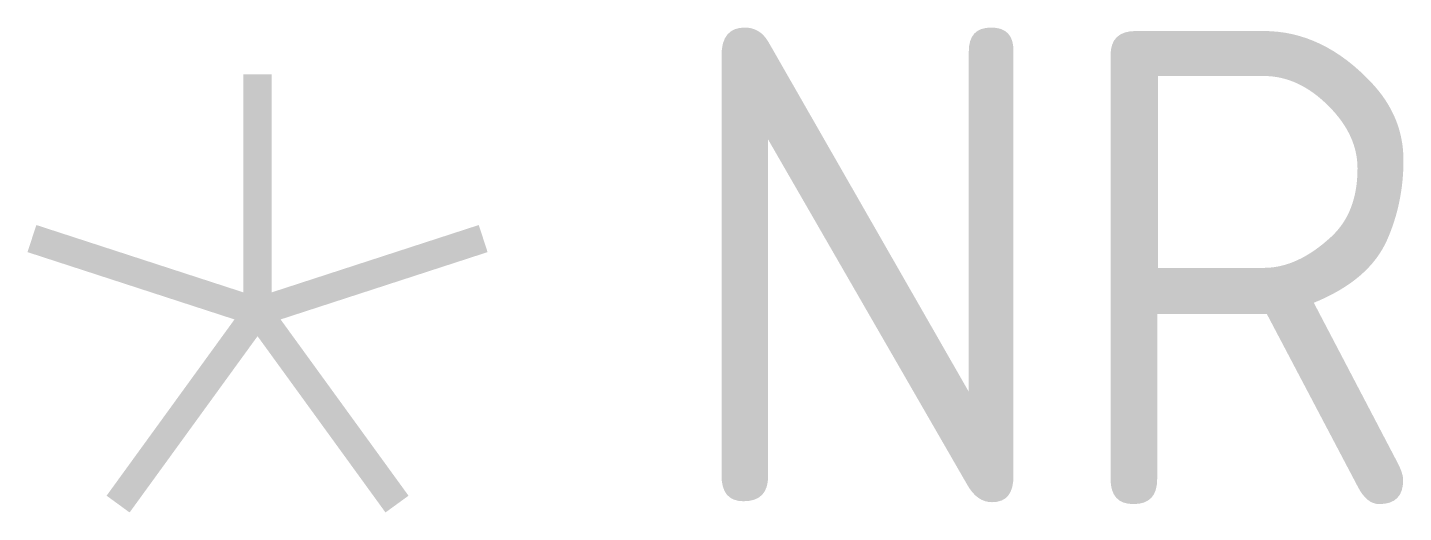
# Model space of a CAD drawing. Extents: x -1.21 to 6.04, y -1.06 to 1.5.
import ezdxf

# ---------------------------------------------------------------- set-up
doc = ezdxf.new("R2010")
doc.units = 0
doc.styles.add('NLCS-ISO', font='NLCS-ISO.ttf')

msp = doc.modelspace()

# ---------------------------------------------------------------- hatches: boundary and pattern name
h = msp.add_hatch(color=256)
h.dxf.hatch_style = 1
h.paths.add_polyline_path([(-0.075, 1.25), (0.075, 1.25), (0.075, 0.1032), (1.1656, 0.4576), (1.212, 0.3149), (0.1214, -0.0394), (0.7954, -0.9672), (0.6741, -1.0554), (0, -0.1276), (-0.6741, -1.0554), (-0.7954, -0.9672), (-0.1214, -0.0394), (-1.212, 0.3149), (-1.1656, 0.4576), (-0.075, 0.1032)])

# ---------------------------------------------------------------- texts
at = {"style": 'NLCS-ISO'}
msp.add_attdef('NR', (2.1888, -1.0113), '', height=2.5, dxfattribs=at)

doc.saveas('drawing.dxf')
